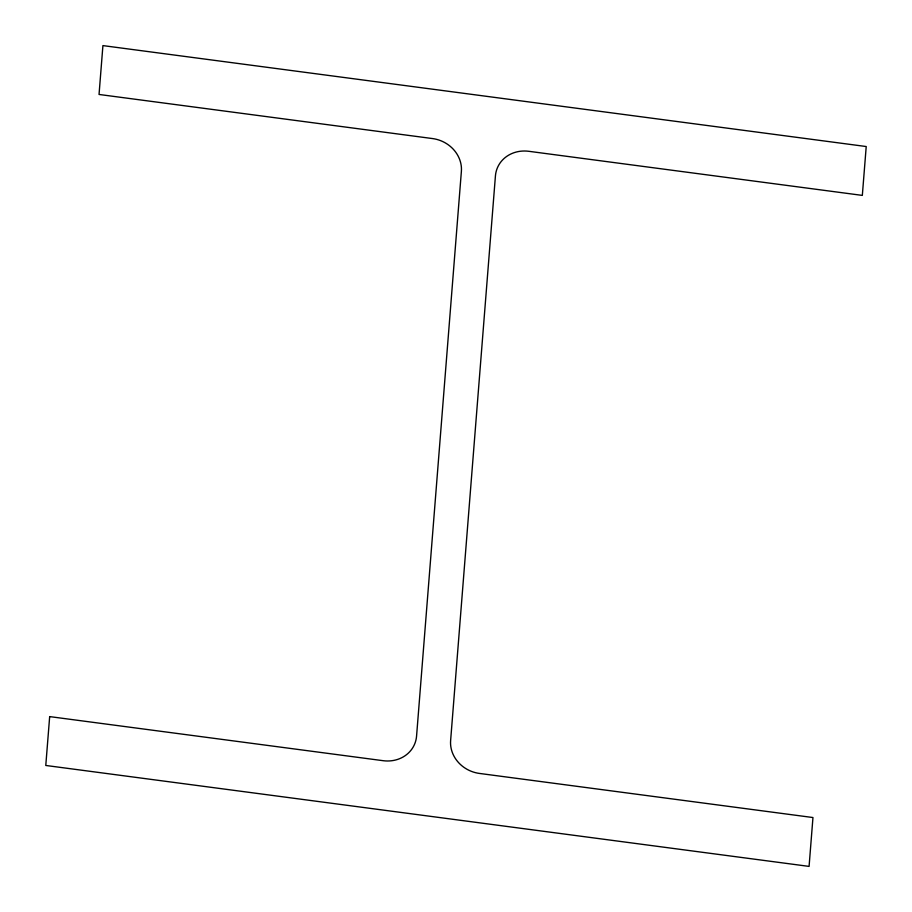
<?xml version="1.0" encoding="UTF-8"?>
<svg xmlns="http://www.w3.org/2000/svg" width="912" height="912" viewBox="0 0 912 912"><rect width="100%" height="100%" fill="white"/><g stroke="black" fill="none" stroke-linecap="round" stroke-linejoin="round"><path stroke-width="1.37" d="M49.67 716.604L45.782 765.464L809.081 866.4L812.957 817.54L479.45 773.433A31.601 28.568 21.7 0 1 450.619 740.612L495.433 175.891A31.601 28.568 21.7 0 1 528.835 151.301L862.33 195.396L866.218 146.536L102.919 45.6L99.043 94.46L432.55 138.567A31.601 28.568 21.7 0 1 461.381 171.388L416.567 736.109A31.601 28.568 21.7 0 1 383.165 760.699L49.67 716.604"/></g></svg>
